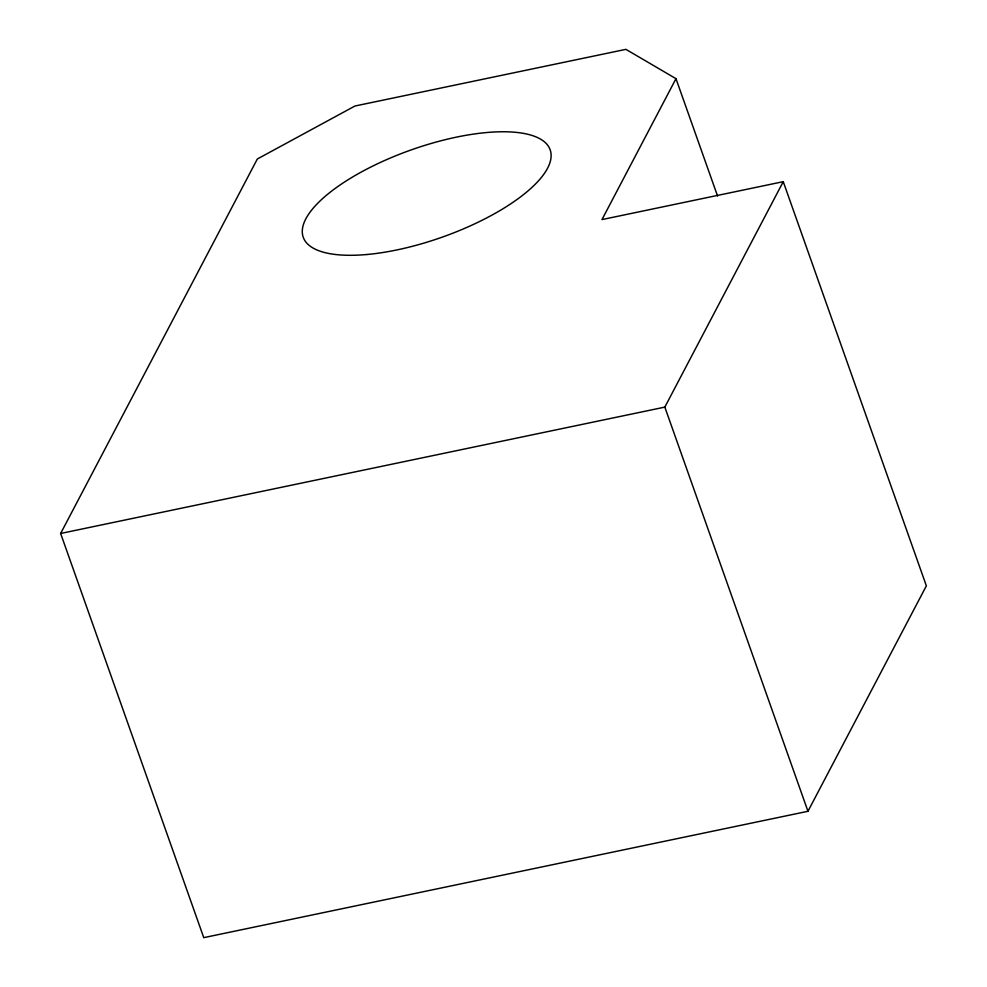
<?xml version="1.0" encoding="UTF-8"?>
<svg xmlns="http://www.w3.org/2000/svg" width="987" height="987" viewBox="0 0 987 987"><rect width="100%" height="100%" fill="white"/><g stroke="black" fill="none" stroke-linecap="round" stroke-linejoin="round"><path stroke-width="1.48" d="M675.984 78.676L601.984 219.583L783.246 181.67L926.361 585.846L807.958 811.289L203.754 937.65L60.639 533.473L257.336 158.993L354.95 106.016L625.918 49.35L675.984 78.676L717.549 196.018M807.958 811.289L664.831 407.113L783.246 181.67M60.639 533.473L664.831 407.113M366.831 254.51A130.963 46.29 -19.5 0 0 551.091 154.527A130.963 46.29 -19.5 0 0 362.192 171.541A130.963 46.29 -19.5 0 0 366.831 254.51"/></g></svg>
